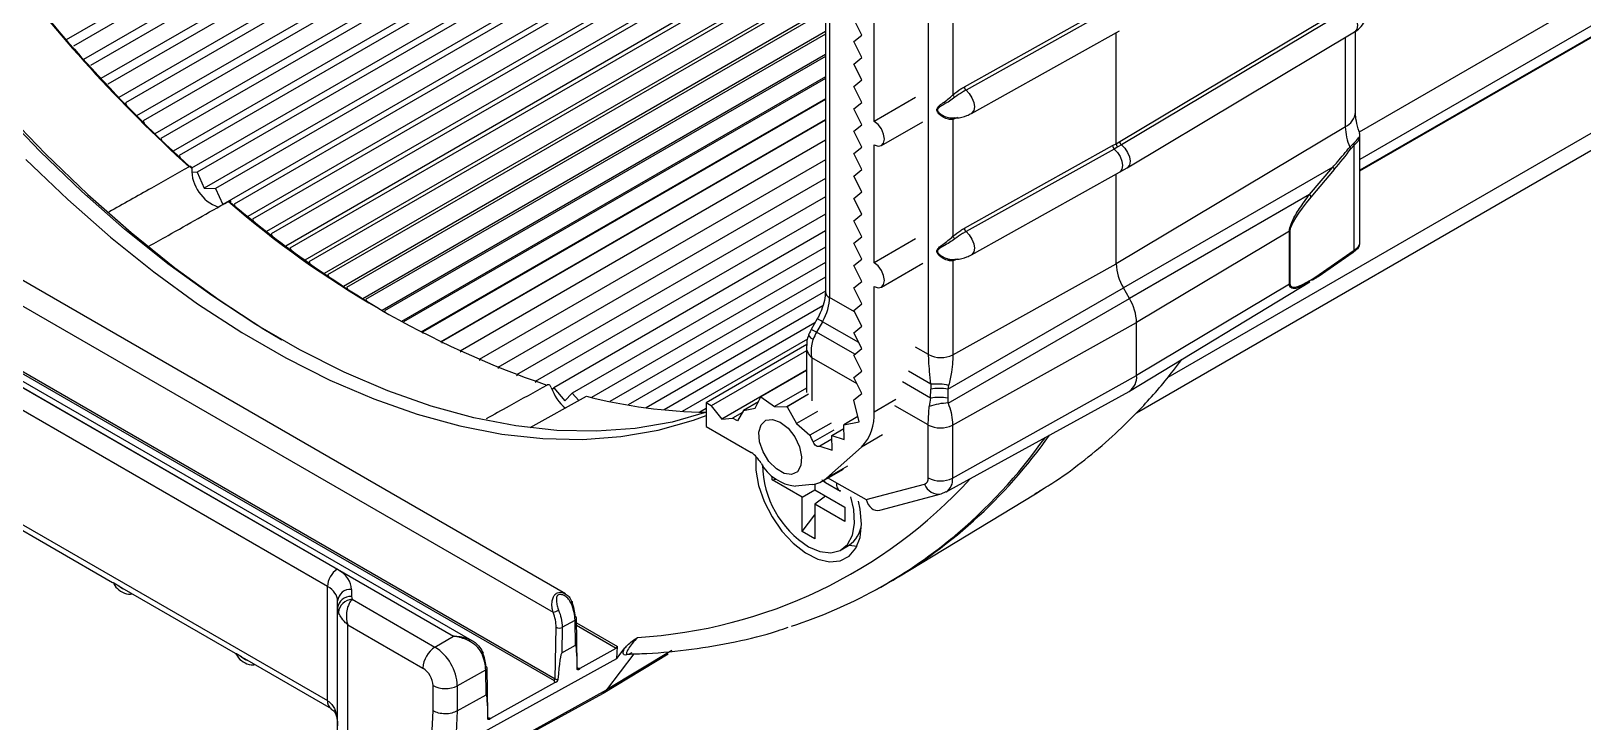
# Model space of a CAD drawing. Extents: x 7 to 135, y 3 to 97.
# Drawn here: x 89.08 to 94.45, y 68.34 to 70.73 of the extents above; entities that cross this region are included whole.
import ezdxf

# ---------------------------------------------------------------- set-up
doc = ezdxf.new("R2010")
doc.units = 0
doc.header["$MEASUREMENT"] = 0
doc.layers.add('OBJECT', color=7, linetype='CONTINUOUS')

msp = doc.modelspace()

# ---------------------------------------------------------------- linework, layer by layer
at = {"layer": 'OBJECT'}
for p, q in [((99.1407, 73.5347), (93.6791, 70.3817)), ((99.0967, 73.4131), (93.6813, 70.2869)), ((98.9752, 73.3051), (93.6813, 70.249)), ((93.6813, 70.247), (98.9613, 73.295)), ((98.0364, 72.4298), (93.016, 69.5316)), ((92.9074, 69.4093), (97.999, 72.3487)), ((91.5919, 72.0816), (89.2006, 70.7012)), ((91.6081, 72.0545), (89.2255, 70.6791)), ((91.6526, 72.014), (89.2605, 70.6331)), ((91.6733, 71.9912), (89.2849, 70.6123)), ((91.6919, 71.9351), (89.3212, 70.5665)), ((91.712, 71.9134), (89.3449, 70.547)), ((91.7406, 71.8625), (89.3826, 70.5013)), ((91.7433, 71.8326), (89.4057, 70.4831)), ((91.7315, 71.7578), (89.4447, 70.4376)), ((91.7335, 71.729), (89.4671, 70.4206)), ((91.7482, 71.669), (89.5074, 70.3755)), ((91.7542, 71.6443), (89.529, 70.3597)), ((91.7843, 71.5927), (89.5708, 70.3149)), ((91.8128, 71.5827), (89.5915, 70.3004)), ((91.8299, 71.5439), (91.8299, 69.8287)), ((91.8299, 71.5232), (89.6346, 70.2559)), ((91.8299, 71.4985), (89.6546, 70.2426)), ((91.8299, 71.4287), (89.679, 70.187)), ((91.8299, 71.4057), (89.718, 70.1865)), ((91.8299, 71.3356), (89.7434, 70.1311)), ((92.1875, 69.6105), (92.1875, 71.3257)), ((91.8299, 71.3144), (89.7819, 70.1321)), ((91.8443, 71.2762), (91.8443, 69.8087)), ((91.8299, 71.2441), (89.8292, 70.089)), ((91.8299, 71.2246), (89.8462, 70.0794)), ((91.8299, 71.154), (89.8949, 70.0369)), ((91.8299, 71.1364), (89.9108, 70.0285)), ((91.8299, 71.0656), (89.9609, 69.9866)), ((91.8299, 71.0498), (89.9757, 69.9794)), ((91.8299, 70.9789), (90.0272, 69.9382)), ((91.8299, 70.9649), (90.0409, 69.932)), ((91.8299, 70.8939), (90.0938, 69.8916)), ((92.2716, 70.9148), (92.2716, 70.5106)), ((91.8299, 70.8817), (90.1062, 69.8866)), ((91.8299, 70.8107), (90.1606, 69.847)), ((91.8299, 70.8003), (90.1717, 69.843)), ((91.999, 70.4186), (91.999, 70.8269)), ((92.3112, 70.5381), (92.8246, 70.8243)), ((92.8304, 70.8128), (92.317, 70.5266)), ((92.8493, 70.3486), (93.6307, 70.8157)), ((93.6367, 70.8043), (92.8553, 70.3372)), ((91.9565, 70.7172), (91.9284, 70.7723)), ((92.3355, 70.4461), (92.8489, 70.7323)), ((91.8299, 70.7293), (90.2276, 69.8043)), ((91.8299, 70.7208), (90.2373, 69.8014)), ((91.9284, 70.6947), (91.9565, 70.7172)), ((91.9565, 70.6396), (91.9284, 70.6947)), ((92.8371, 70.3413), (92.8371, 70.7257)), ((92.8749, 70.2574), (93.6625, 70.7282)), ((93.6307, 70.3997), (93.6307, 70.7092)), ((93.6658, 70.4499), (93.6658, 70.7307)), ((91.8299, 70.6499), (90.2947, 69.7636)), ((91.8299, 70.6432), (90.3029, 69.7617)), ((91.9284, 70.6171), (91.9565, 70.6396)), ((91.8299, 70.5724), (90.3619, 69.7249)), ((91.9565, 70.5621), (91.9284, 70.6171)), ((91.8299, 70.5675), (90.3686, 69.7239)), ((91.9284, 70.5395), (91.9565, 70.5621)), ((91.9565, 70.4845), (91.9284, 70.5395)), ((89.4057, 70.4831), (89.409, 70.474)), ((91.8299, 70.4969), (90.4292, 69.6882)), ((91.8299, 70.4939), (90.4343, 69.6882)), ((91.9284, 70.462), (91.9565, 70.4845)), ((92.1425, 70.5015), (91.999, 70.4186)), ((89.4671, 70.4206), (89.4704, 70.4119)), ((91.8299, 70.4235), (90.4965, 69.6537)), ((91.8299, 70.4224), (90.4999, 69.6545)), ((91.9565, 70.4069), (91.9284, 70.462)), ((92.024, 70.3345), (92.1675, 70.4173)), ((92.2879, 70.4317), (92.2716, 70.4248)), ((92.2716, 70.4248), (92.2716, 70.0207)), ((89.529, 70.3597), (89.5324, 70.3513)), ((91.9284, 70.3844), (91.9565, 70.4069)), ((91.9565, 70.3293), (91.9284, 70.3844)), ((93.6307, 70.3997), (92.8371, 69.9254)), ((93.6813, 69.9953), (93.6813, 70.3688)), ((91.8299, 70.3529), (90.5653, 69.6229)), ((91.9284, 70.3068), (91.9565, 70.3293)), ((91.9565, 70.2518), (91.9284, 70.3068)), ((91.999, 69.9287), (91.999, 70.3369)), ((92.3112, 70.0481), (92.8246, 70.3344)), ((92.8304, 70.3228), (92.317, 70.0366)), ((92.8246, 70.3344), (92.8371, 70.3413)), ((92.843, 70.3299), (92.8304, 70.3228)), ((92.8371, 70.3413), (92.8493, 70.3486)), ((92.8553, 70.3372), (92.843, 70.3299)), ((93.6461, 70.3295), (93.66, 70.3432)), ((93.6614, 70.3362), (93.6496, 70.3233)), ((93.6614, 69.9729), (93.6614, 70.3362)), ((89.5915, 70.3004), (89.5949, 70.2923)), ((91.8299, 70.2856), (90.6306, 69.5933)), ((91.9284, 70.2293), (91.9565, 70.2518)), ((92.8489, 70.2424), (92.8749, 70.2574)), ((93.5872, 70.2604), (92.862, 69.8417)), ((93.5068, 70.1654), (93.5872, 70.2604)), ((93.5922, 70.2513), (93.5117, 70.1563)), ((89.6358, 70.2435), (89.6546, 70.2426)), ((89.6546, 70.2426), (89.679, 70.187)), ((91.8299, 70.2206), (90.6957, 69.5658)), ((91.9565, 70.1742), (91.9284, 70.2293)), ((92.3355, 69.9562), (92.8489, 70.2424)), ((92.8371, 69.9254), (92.8371, 70.2358)), ((90.9298, 68.7818), (88.5459, 70.158)), ((89.679, 70.187), (89.718, 70.1865)), ((89.718, 70.1865), (89.7434, 70.1311)), ((91.8299, 70.1577), (90.7606, 69.5404)), ((91.9284, 70.1517), (91.9565, 70.1742)), ((91.9565, 70.0966), (91.9284, 70.1517)), ((93.5068, 70.1654), (92.883, 69.8054)), ((88.48, 70.1077), (90.8867, 68.7184)), ((89.7434, 70.1311), (89.7443, 70.1311)), ((89.7819, 70.1321), (89.7853, 70.125)), ((91.8299, 70.0972), (90.8251, 69.5171)), ((91.9284, 70.0741), (91.9565, 70.0966)), ((89.8462, 70.0794), (89.8496, 70.0726)), ((91.8299, 70.039), (90.8893, 69.496)), ((91.9565, 70.0191), (91.9284, 70.0741)), ((93.4371, 70.0381), (92.9078, 69.7217)), ((93.4371, 69.8548), (93.4371, 70.0381)), ((93.4389, 70.0394), (93.4389, 69.8561)), ((89.9108, 70.0285), (89.9142, 70.022)), ((89.9757, 69.9794), (89.979, 69.9732)), ((91.8299, 69.9832), (90.9531, 69.4771)), ((91.9284, 69.9965), (91.9565, 70.0191)), ((91.9565, 69.9415), (91.9284, 69.9965)), ((92.1425, 70.0115), (91.999, 69.9287)), ((90.6072, 68.619), (88.2543, 69.9773)), ((88.2584, 69.9538), (90.5416, 68.6357)), ((90.0409, 69.932), (90.0441, 69.9262)), ((91.8299, 69.9299), (91.0197, 69.4621)), ((91.9284, 69.919), (91.9565, 69.9415)), ((92.024, 69.8445), (92.1675, 69.9274)), ((92.2879, 69.9417), (92.2716, 69.9349)), ((92.2716, 69.9349), (92.2716, 69.6101)), ((92.2716, 69.6101), (92.8371, 69.9254)), ((93.5363, 69.8809), (93.6574, 69.9653)), ((93.5403, 69.8885), (93.6614, 69.9729)), ((88.462, 69.8834), (90.8908, 68.4813)), ((88.4653, 69.8896), (90.8946, 68.4872)), ((90.1062, 69.8866), (90.1094, 69.881)), ((91.8299, 69.8789), (91.0834, 69.448)), ((91.9565, 69.8639), (91.9284, 69.919)), ((90.1717, 69.843), (90.1748, 69.8378)), ((91.8299, 69.8305), (91.1467, 69.4361)), ((91.9284, 69.8414), (91.9565, 69.8639)), ((91.9565, 69.7863), (91.9284, 69.8414)), ((91.999, 69.4118), (91.999, 69.847)), ((92.2541, 69.4908), (92.862, 69.8417)), ((92.883, 69.8054), (92.862, 69.8417)), ((92.8837, 69.4839), (93.5082, 69.8624)), ((93.4371, 69.8548), (92.9078, 69.5384)), ((90.2373, 69.8014), (90.2403, 69.7964)), ((91.8214, 69.7796), (91.2096, 69.4264)), ((91.9311, 69.7586), (91.8443, 69.8087)), ((91.9284, 69.7638), (91.9565, 69.7863)), ((91.9565, 69.7088), (91.9284, 69.7638)), ((92.2552, 69.4429), (92.883, 69.8054)), ((88.6591, 69.7216), (90.1395, 68.867)), ((90.3029, 69.7617), (90.3059, 69.757)), ((90.3686, 69.7239), (90.3715, 69.7195)), ((91.7938, 69.7203), (91.272, 69.4191)), ((91.8019, 69.7346), (91.7812, 69.698)), ((91.82, 69.7247), (91.7994, 69.6881)), ((91.9459, 69.652), (91.82, 69.7247)), ((92.2704, 69.3663), (92.9078, 69.7217)), ((92.9078, 69.5384), (92.9078, 69.7217)), ((90.1054, 68.8074), (88.625, 69.662)), ((90.4343, 69.6882), (90.4371, 69.6841)), ((91.768, 69.6646), (91.3339, 69.4141)), ((91.932, 69.6116), (91.7994, 69.6881)), ((91.9284, 69.6863), (91.9565, 69.7088)), ((91.9565, 69.6312), (91.9284, 69.6863)), ((90.4999, 69.6545), (90.5026, 69.6506)), ((90.5653, 69.6229), (90.5679, 69.6192)), ((91.7657, 69.6451), (91.4167, 69.4436)), ((91.7649, 69.6242), (91.4344, 69.4334)), ((91.7649, 69.6416), (91.7649, 69.4797)), ((91.9284, 69.6087), (91.9565, 69.6312)), ((91.9565, 69.5536), (91.9284, 69.6087)), ((92.1875, 69.6105), (92.1425, 69.6365)), ((90.6306, 69.5933), (90.6331, 69.5899)), ((90.6957, 69.5658), (90.6981, 69.5626)), ((91.7649, 69.5569), (91.4713, 69.3874)), ((91.7649, 69.5555), (91.6065, 69.4641)), ((91.7649, 69.5554), (91.6068, 69.4641)), ((91.9396, 69.5092), (91.7825, 69.5999)), ((91.7825, 69.5999), (91.7825, 69.4502)), ((91.9284, 69.5311), (91.9565, 69.5536)), ((92.1955, 69.5079), (92.1177, 69.5529)), ((90.7606, 69.5404), (90.7629, 69.5375)), ((90.8251, 69.5171), (90.8273, 69.5144)), ((90.8831, 69.49), (90.8893, 69.496)), ((90.8893, 69.496), (90.928, 69.4507)), ((91.7649, 69.4949), (91.6541, 69.4309)), ((91.9565, 69.4761), (91.9284, 69.5311)), ((92.1945, 69.46), (92.0967, 69.5165)), ((92.2569, 69.5037), (92.2541, 69.4908)), ((92.2704, 69.183), (92.9078, 69.5384)), ((90.8079, 69.3582), (91.0026, 69.4662)), ((90.928, 69.4507), (90.9531, 69.4771)), ((90.9531, 69.4771), (90.9758, 69.4514)), ((91.4167, 69.4436), (91.4167, 69.3619)), ((91.4344, 69.4334), (91.4167, 69.4436)), ((91.5979, 69.4467), (91.5463, 69.4169)), ((91.587, 69.4249), (91.6065, 69.4641)), ((91.6068, 69.4641), (91.6541, 69.4309)), ((91.7718, 69.4734), (91.697, 69.4302)), ((91.772, 69.4731), (91.6973, 69.43)), ((91.9283, 69.4535), (91.9565, 69.4761)), ((91.9283, 69.4535), (91.9283, 69.4526)), ((91.9466, 69.3773), (91.9283, 69.4526)), ((92.0738, 69.455), (91.999, 69.4118)), ((92.1945, 69.46), (92.1948, 69.4912)), ((92.2481, 69.1348), (92.8822, 69.483)), ((92.2541, 69.4908), (92.2537, 69.4596)), ((91.4167, 69.4237), (91.3954, 69.4114)), ((91.4344, 69.4334), (91.4713, 69.3874)), ((91.4713, 69.3874), (91.5082, 69.3907)), ((91.5427, 69.4106), (91.5082, 69.3907)), ((91.5257, 69.3807), (91.5082, 69.3907)), ((91.5463, 69.4169), (91.5257, 69.3807)), ((91.5463, 69.4169), (91.587, 69.4249)), ((91.6541, 69.4309), (91.697, 69.4302)), ((91.6973, 69.43), (91.7303, 69.3714)), ((91.8031, 69.4135), (91.7303, 69.3714)), ((91.9421, 69.3958), (91.8935, 69.3677)), ((92.1863, 69.3668), (92.071, 69.4333)), ((91.4167, 69.3619), (91.5732, 69.2716)), ((91.7303, 69.3714), (91.7766, 69.3312)), ((91.8495, 69.3733), (91.7766, 69.3312)), ((91.7872, 69.3083), (91.8601, 69.3504)), ((91.852, 69.3306), (91.8939, 69.3548)), ((91.8935, 69.3677), (91.9466, 69.3773)), ((91.8949, 69.3161), (91.8935, 69.3677)), ((92.1863, 69.1834), (92.1863, 69.3668)), ((92.2704, 69.3663), (92.2704, 69.183)), ((91.8523, 69.3179), (91.8103, 69.2937)), ((91.8103, 69.2937), (91.8534, 69.2792)), ((91.8335, 69.1822), (91.9549, 69.2903)), ((91.8534, 69.2792), (91.852, 69.3306)), ((91.852, 69.3306), (91.8949, 69.3161)), ((92.0277, 69.3323), (91.9549, 69.2903)), ((88.625, 69.2665), (90.1054, 68.4119)), ((91.646, 69.1774), (91.646, 69.1897)), ((91.646, 69.1774), (91.6593, 69.1789)), ((91.75, 69.1173), (91.646, 69.1774)), ((91.8196, 69.1722), (91.8924, 69.2142)), ((91.9063, 69.2243), (91.8335, 69.1822)), ((91.8388, 69.1833), (91.869, 69.1659)), ((91.7838, 69.161), (91.7269, 69.1554)), ((91.75, 69.1173), (91.7931, 69.1423)), ((91.7931, 69.1623), (91.7931, 69.1423)), ((91.7931, 69.1423), (91.897, 69.0823)), ((91.8302, 69.1208), (91.7931, 69.0924)), ((91.8299, 69.1681), (91.8821, 69.138)), ((91.869, 69.1659), (91.9712, 69.1086)), ((91.8811, 69.1386), (91.8815, 69.1384)), ((91.9712, 69.1086), (92.1733, 69.1615)), ((92.0182, 69.0723), (92.2309, 69.1279)), ((92.0831, 68.8408), (92.5575, 69.1283)), ((92.2309, 69.1279), (92.2479, 69.136)), ((92.5575, 69.1283), (92.5874, 69.1479)), ((91.75, 68.9973), (91.75, 69.1173)), ((91.7931, 69.0924), (91.7931, 68.9724)), ((91.897, 69.0324), (91.7931, 69.0924)), ((91.897, 69.0823), (91.897, 69.0324)), ((88.9695, 69.0473), (89.3616, 68.8209)), ((91.75, 68.9973), (91.7931, 69.0556)), ((91.7931, 68.9724), (91.75, 68.9973)), ((91.8845, 68.9341), (91.9105, 68.9491)), ((91.9125, 68.9503), (91.9395, 68.9465)), ((89.3937, 68.8024), (89.7859, 68.576)), ((90.1054, 68.4119), (90.1054, 68.8074)), ((90.189, 68.7973), (90.189, 68.7727)), ((92.0058, 68.7965), (92.0212, 68.805)), ((90.1406, 68.733), (90.1406, 68.7577)), ((90.1908, 68.7633), (90.4778, 68.5976)), ((90.1406, 68.278), (90.1406, 68.733)), ((90.9184, 68.6659), (90.9632, 68.6908)), ((90.9645, 68.6043), (90.9632, 68.6908)), ((90.9702, 68.5384), (90.9677, 68.6973)), ((90.1757, 68.6749), (90.4362, 68.5246)), ((90.1757, 68.2094), (90.1757, 68.6749)), ((90.4778, 68.5976), (90.5416, 68.6357)), ((90.8946, 68.4872), (90.8973, 68.6662)), ((90.9184, 68.6659), (90.917, 68.5779)), ((90.968, 68.6816), (91.1095, 68.5999)), ((90.9681, 68.6734), (91.1058, 68.5939)), ((90.917, 68.5779), (90.9645, 68.6043)), ((90.9806, 68.5241), (91.1058, 68.5939)), ((91.2984, 68.5858), (91.0723, 68.4489)), ((91.1058, 68.5939), (91.1095, 68.5999)), ((91.1076, 68.5574), (91.1095, 68.5999)), ((91.1076, 68.5574), (91.133, 68.5913)), ((89.818, 68.5575), (90.1179, 68.3844)), ((90.5494, 68.2494), (91.1076, 68.5574)), ((91.0605, 68.4381), (91.2853, 68.5744)), ((91.1662, 68.5738), (91.0723, 68.4489)), ((90.5553, 68.4635), (90.6538, 68.5184)), ((90.6551, 68.432), (90.6538, 68.5184)), ((90.6608, 68.3661), (90.6584, 68.5248)), ((90.6712, 68.3516), (90.8926, 68.4751)), ((90.8908, 68.4813), (90.8946, 68.4872)), ((90.9705, 68.5213), (90.9705, 68.5213)), ((90.4248, 68.089), (91.059, 68.4372)), ((90.4364, 68.0992), (91.0723, 68.4489)), ((90.4712, 68.3768), (90.4712, 68.4639)), ((90.5553, 68.4635), (90.5553, 68.3764)), ((90.5553, 68.3764), (90.6551, 68.432)), ((90.4659, 68.2643), (90.4711, 68.3769)), ((90.5553, 68.3764), (90.5494, 68.2494)), ((90.6611, 68.3488), (90.6611, 68.3488))]:
    msp.add_line(p, q, dxfattribs=at)
at = {"layer": 'OBJECT', "flags": 128}
for points in [[(93.6427, 70.8082), (93.6545, 70.7968), (93.6643, 70.7823), (93.6706, 70.7664), (93.6728, 70.7511), (93.6706, 70.7382), (93.6643, 70.7294), (93.6625, 70.7282)], [(92.317, 70.5266), (92.3284, 70.5149), (92.3377, 70.5003), (92.3438, 70.4843), (92.3459, 70.469), (92.3438, 70.4562), (92.3377, 70.4476), (92.3355, 70.4461)], [(91.4186, 69.4109), (91.2991, 69.3771), (91.1709, 69.3548), (91.0376, 69.345), (90.8998, 69.348), (90.758, 69.3635), (90.6128, 69.3917), (90.4648, 69.4323), (90.3146, 69.4852), (90.1629, 69.5502), (90.0102, 69.627), (89.8573, 69.7153), (89.7046, 69.8148), (89.5529, 69.925), (89.4027, 70.0454), (89.2547, 70.1757), (89.1095, 70.3151), (88.9677, 70.4633)], [(88.985, 70.4562), (89.1285, 70.3062), (89.2755, 70.1651), (89.4253, 70.0332), (89.5772, 69.9113), (89.7308, 69.7998), (89.8853, 69.6991), (89.9478, 69.6617)], [(91.999, 70.3369), (92.0125, 70.3322), (92.024, 70.3345), (92.0316, 70.3433), (92.0343, 70.3574), (92.0316, 70.3745), (92.024, 70.3922), (92.0125, 70.4077), (91.999, 70.4186)], [(92.8304, 70.3228), (92.8418, 70.3112), (92.8511, 70.2965), (92.8572, 70.2806), (92.8593, 70.2653), (92.8572, 70.2525), (92.8511, 70.2438), (92.8489, 70.2424)], [(92.8553, 70.3372), (92.8671, 70.3258), (92.8767, 70.3113), (92.883, 70.2955), (92.8852, 70.2802), (92.883, 70.2674), (92.8767, 70.2586), (92.8749, 70.2574)], [(89.0608, 70.287), (89.2059, 70.1475), (89.3539, 70.0173), (89.5041, 69.8968), (89.6558, 69.7866), (89.8085, 69.6872), (89.9615, 69.5989), (90.1141, 69.522), (90.2658, 69.457), (90.416, 69.4041), (90.564, 69.3635), (90.7092, 69.3354), (90.851, 69.3198), (90.9888, 69.3169), (91.1221, 69.3266), (91.2503, 69.349), (91.3729, 69.3839), (91.4167, 69.3999)], [(92.317, 70.0366), (92.3284, 70.025), (92.3377, 70.0103), (92.3438, 69.9944), (92.3459, 69.9791), (92.3438, 69.9663), (92.3377, 69.9576), (92.3355, 69.9562)], [(91.999, 69.847), (92.0125, 69.8423), (92.024, 69.8445), (92.0316, 69.8534), (92.0343, 69.8674), (92.0316, 69.8846), (92.024, 69.9023), (92.0125, 69.9178), (91.999, 69.9287)], [(93.5363, 69.8809), (93.5354, 69.8804), (93.5341, 69.8798)], [(91.6737, 69.3767), (91.7005, 69.3554), (91.7237, 69.3254), (91.7402, 69.2908), (91.7476, 69.2562), (91.7451, 69.2262), (91.733, 69.2051), (91.7128, 69.1955), (91.6873, 69.1988), (91.6601, 69.2145), (91.6346, 69.2406), (91.6145, 69.2735), (91.6023, 69.3087), (91.5998, 69.3415), (91.6072, 69.3675), (91.6237, 69.3832), (91.6469, 69.3864), (91.6737, 69.3767)], [(91.8103, 69.2937), (91.8079, 69.2923), (91.805, 69.2919), (91.8018, 69.2926), (91.7985, 69.2943), (91.7951, 69.2969), (91.792, 69.3002), (91.7894, 69.3041), (91.7872, 69.3083)], [(91.5887, 69.2581), (91.5889, 69.2106), (91.5988, 69.1569), (91.6179, 69.1018), (91.6454, 69.0482), (91.6796, 68.999), (91.7188, 68.9569), (91.7608, 68.924), (91.8034, 68.9023), (91.8443, 68.8928), (91.8813, 68.8961), (91.9124, 68.912), (91.9358, 68.9397), (91.9504, 68.9776), (91.9554, 69.0237), (91.9554, 69.0237)], [(91.7715, 68.9453), (91.8113, 68.9281), (91.8485, 68.9236), (91.8809, 68.9321), (91.9065, 68.953), (91.9235, 68.985), (91.931, 69.0261), (91.9285, 69.0738), (91.9184, 69.1177)], [(91.9554, 69.0237), (91.9504, 69.0755), (91.9441, 69.1033)], [(90.9496, 68.7496), (90.9515, 68.7508), (90.953, 68.7519), (90.9541, 68.7529), (90.9546, 68.7537), (90.9546, 68.7543), (90.954, 68.7547), (90.9529, 68.7548), (90.9514, 68.7547)], [(90.6408, 68.5741), (90.6428, 68.5753), (90.6443, 68.5764), (90.6453, 68.5774), (90.6458, 68.5782), (90.6458, 68.5788), (90.6453, 68.5791), (90.6442, 68.5792), (90.6427, 68.5791)], [(91.0723, 68.4489), (91.0661, 68.4422), (91.059, 68.4372)]]:
    msp.add_lwpolyline(points, dxfattribs=at)
at = {"layer": 'OBJECT'}
for centre, radius, start, end in [((93.2381, 74.2146), 5.3552, 217.2101, 227.5861), ((93.2598, 74.2262), 5.3764, 217.2091, 227.6134), ((92.3271, 70.5389), 0.0159, 182.8015, 230.5906), ((92.2927, 70.5198), 0.023, 203.721, 230.5683), ((92.2783, 70.4239), 0.00674, 91.8536, 171.7564), ((93.6041, 70.4557), 0.0619, 295.3879, 354.638), ((93.8164, 70.4038), 0.1858, 181.2479, 203.5629), ((92.8405, 70.3351), 0.0159, 182.8015, 230.5906), ((92.8646, 70.3494), 0.0154, 183.0023, 232.5004), ((93.6344, 70.3189), 0.0159, 16.3713, 42.232), ((93.6456, 70.3366), 0.0159, 358.8846, 24.7128), ((89.7739, 70.2522), 0.1385, 178.7748, 250.6108), ((93.5747, 70.2478), 0.0178, 11.4247, 45.3297), ((91.9432, 72.6448), 3.3197, 228.9429, 251.0625), ((93.4943, 70.1528), 0.0178, 11.4247, 45.3297), ((92.3093, 73.1436), 3.9349, 229.7927, 239.2918), ((92.3271, 70.0489), 0.0159, 182.8015, 230.5906), ((93.4311, 70.0482), 0.0118, 300.5881, 311.5771), ((92.2927, 70.0299), 0.023, 203.721, 230.5683), ((92.2783, 69.9339), 0.00674, 91.8536, 171.7564), ((93.0102, 69.9313), 0.1731, 181.9565, 211.1437), ((93.6516, 69.9733), 0.00986, 306.1294, 358.0162), ((93.5305, 69.8889), 0.00986, 306.1294, 358.0162), ((91.854, 69.8308), 0.0242, 185.0787, 246.2415), ((93.4311, 69.8649), 0.0118, 300.5881, 311.5771), ((92.7348, 69.7158), 0.1731, 1.9565, 31.1437), ((91.5478, 69.2477), 0.5492, 60.2893, 62.4501), ((91.7961, 69.6898), 0.0273, 205.7522, 251.7597), ((91.53, 69.2161), 0.5434, 60.2815, 62.4653), ((92.23, 69.6926), 0.0925, 242.6565, 296.7662), ((91.034, 69.5499), 0.1624, 199.0186, 230.3602), ((92.2134, 69.3209), 0.1879, 76.6235, 95.4613), ((92.8468, 69.533), 0.0613, 305.3312, 5.0303), ((91.4485, 71.2291), 1.8184, 255.8037, 269.0554), ((91.6133, 69.3878), 0.0766, 94.9147, 95.1095), ((92.2649, 69.2042), 0.239, 92.3427, 108.3136), ((92.2229, 69.2918), 0.1706, 79.5799, 99.5883), ((92.2232, 69.323), 0.1706, 79.5799, 99.5883), ((91.5572, 69.2511), 0.2273, 51.9193, 52.0136), ((91.84, 69.4007), 0.1593, 316.129, 3.9953), ((92.2287, 69.4489), 0.0925, 242.6565, 296.7662), ((91.4909, 69.1849), 0.3211, 22.6163, 27.1223), ((91.16, 70.3501), 1.7689, 299.1342, 324.8359), ((91.0919, 70.3881), 1.8387, 309.7372, 324.5962), ((91.4892, 69.1592), 0.1404, 32.7673, 53.213), ((91.7394, 69.3038), 0.149, 207.4488, 265.1677), ((91.9538, 69.2347), 0.3421, 181.0615, 237.7974), ((91.0776, 70.3269), 1.699, 273.4265, 317.5736), ((91.7764, 69.2468), 0.0862, 274.9537, 311.4672), ((91.8406, 69.1864), 0.0211, 214.8714, 239.7144), ((92.166, 69.1806), 0.0205, 290.8577, 7.8875), ((92.2287, 69.2655), 0.0925, 242.6565, 296.7662), ((92.2199, 69.177), 0.0508, 304.0444, 6.7528), ((92.2228, 69.1802), 0.0529, 200.7454, 279.0257), ((91.8539, 69.0338), 0.1019, 303.7826, 354.8774), ((91.1938, 70.2744), 1.6861, 287.9096, 309.5464), ((90.1809, 68.8039), 0.0755, 123.2297, 177.3477), ((90.1852, 68.7525), 0.0449, 85.2223, 173.4404), ((90.1852, 68.7279), 0.0449, 85.2223, 173.4404), ((90.1953, 68.7115), 0.052, 95.021, 173.5757), ((90.8719, 68.7879), 0.0711, 282.0072, 298.719), ((90.9603, 68.6977), 0.00749, 292.7606, 356.6014), ((90.9602, 68.6965), 0.00759, 6.0477, 65.4463), ((90.9082, 68.687), 0.0235, 242.5151, 295.7376), ((90.5285, 68.5203), 0.0924, 123.2297, 177.3477), ((90.3871, 68.4558), 0.1683, 2.6055, 57.3945), ((90.6508, 68.524), 0.00759, 6.0477, 65.4463), ((90.3951, 68.4604), 0.0761, 2.6055, 57.3945), ((90.6509, 68.5253), 0.00749, 292.7606, 356.6014), ((90.9047, 68.5057), 0.021, 241.472, 265.798), ((90.5137, 68.546), 0.0925, 242.6565, 296.7662), ((90.1349, 68.4086), 0.0296, 173.7657, 234.8958), ((90.1359, 68.4088), 0.0304, 174.5425, 233.5055)]:
    msp.add_arc(centre, radius, start, end, dxfattribs=at)
for centre, major_axis, ratio, start_param, end_param in [((93.3454, 70.1184), (0.3665, 0.3478), 0.172095, 5.277236, 5.510268), ((93.6558, 70.2339), (0.214, 0.2031), 0.172095, 2.135643, 2.979734), ((93.5563, 69.9478), (0.1246, 0.0494), 0.19039, 5.635863, 6.207808), ((93.6558, 70.0506), (0.214, 0.2031), 0.172095, 2.979734, 3.989026), ((91.7615, 69.7585), (0.0578, 0.1052), 0.563022, 4.700608, 5.486007), ((91.8588, 69.6538), (0.0591, 0.1045), 0.571388, 1.565657, 1.792033), ((92.3873, 69.5996), (0.1361, 0.2357), 0.577247, 2.270348, 2.343815), ((92.2852, 69.4076), (-0.0165, 0.1312), 0.719639, 1.071556, 1.302126), ((92.3145, 69.4245), (-0.0432, 0.073), 0.584325, 0.766616, 0.997186), ((92.0136, 69.1331), (0.0079, 0.0617), 0.713375, 2.06851, 3.421707), ((90.02, 68.7956), (0.169, 0.0026), 0.587275, 6.27415, 7.059548), ((90.0206, 68.756), (0.12, 0.0026), 0.591298, 6.270279, 7.055678), ((90.26, 68.7734), (0.071, 0.0011), 0.587275, 3.132557, 3.358934), ((90.8895, 68.746), (-0.0536, 0.0897), 0.56722, 3.918948, 4.477792), ((90.2606, 68.7337), (0.12, 0.0011), 0.583219, 3.136322, 3.362699), ((90.8243, 68.7084), (-0.0503, 0.0903), 0.587367, 3.935806, 4.501126), ((90.9577, 68.3788), (0.0071, 0.2256), 0.046968, 5.402591, 6.311316), ((90.5854, 68.5705), (-0.0497, 0.0832), 0.56722, 3.918948, 4.484097), ((90.903, 68.3484), (0.0143, 0.2296), 0.045213, 0.029002, 0.937916), ((90.6483, 68.2065), (0.0071, 0.2256), 0.046968, 5.401722, 6.311316), ((90.0206, 68.3654), (0.12, -0.0027), 0.561983, 0.795039, 0.797817)]:
    msp.add_ellipse(centre, major_axis=major_axis, ratio=ratio, start_param=start_param, end_param=end_param, dxfattribs=at)
for points, knots in [([(93.6625, 70.7282), (93.6686, 70.7324), (93.6827, 70.7421), (93.6982, 70.7637), (93.7057, 70.7921), (93.7009, 70.8204), (93.687, 70.8438), (93.6734, 70.8541), (93.6668, 70.8589)], [0, 0, 0, 0, 0.139841, 0.320608, 0.494735, 0.679877, 0.847054, 1, 1, 1, 1]), ([(92.2716, 70.5106), (92.2806, 70.5178), (92.2937, 70.5283), (92.3071, 70.5358), (92.3112, 70.5381)], [0, 0, 0, 0, 0.690397, 1, 1, 1, 1]), ([(92.317, 70.5266), (92.3129, 70.5244), (92.3002, 70.5174), (92.287, 70.5083), (92.2781, 70.5021)], [0, 0, 0, 0, 0.3186042, 1, 1, 1, 1]), ([(92.2716, 70.4248), (92.2665, 70.4249), (92.256, 70.4251), (92.2383, 70.4324), (92.2254, 70.4417), (92.2186, 70.4504), (92.2162, 70.456), (92.2161, 70.4609), (92.2179, 70.4659), (92.2242, 70.4732), (92.2371, 70.4825), (92.255, 70.4953), (92.266, 70.5054), (92.2716, 70.5106)], [0, 0, 0, 0, 0.128455, 0.265194, 0.392985, 0.437147, 0.483317, 0.514866, 0.545911, 0.602369, 0.724258, 0.859504, 1, 1, 1, 1]), ([(92.2781, 70.5021), (92.2719, 70.4974), (92.2601, 70.4884), (92.241, 70.4776), (92.2273, 70.4702), (92.2205, 70.4642), (92.2185, 70.4601), (92.2185, 70.4561), (92.2201, 70.4531), (92.2225, 70.4498), (92.2286, 70.4435), (92.2423, 70.4356), (92.2611, 70.4297), (92.2725, 70.4303), (92.2781, 70.4306)], [0, 0, 0, 0, 0.147742, 0.286544, 0.40721, 0.459794, 0.487158, 0.514363, 0.5511, 0.555605, 0.597249, 0.724144, 0.864791, 1, 1, 1, 1]), ([(92.2783, 70.4308), (92.2801, 70.4308), (92.2945, 70.4302), (92.3146, 70.4359), (92.3304, 70.4436), (92.3355, 70.4461)], [0, 0, 0, 0, 0.0853583, 0.7051522, 1, 1, 1, 1]), ([(93.6794, 70.3809), (93.679, 70.3819), (93.6738, 70.3955), (93.6682, 70.4194), (93.6658, 70.4403), (93.6658, 70.4488), (93.6658, 70.4499)], [0, 0, 0, 0, 0.037073, 0.512333, 0.937583, 1, 1, 1, 1]), ([(93.66, 70.3432), (93.6662, 70.3491), (93.6787, 70.361), (93.6832, 70.374), (93.679, 70.3797), (93.6784, 70.3805)], [0, 0, 0, 0, 0.4630417, 0.9244748, 1, 1, 1, 1]), ([(93.68, 70.3689), (93.6799, 70.3643), (93.6798, 70.3536), (93.6682, 70.3426), (93.6614, 70.3362)], [0, 0, 0, 0, 0.419536, 1, 1, 1, 1]), ([(92.8371, 70.3413), (92.8372, 70.3404), (92.8374, 70.3384), (92.8386, 70.3353), (92.8404, 70.3325), (92.842, 70.3307), (92.8429, 70.33), (92.843, 70.3299)], [0, 0, 0, 0, 0.240731, 0.481462, 0.722215, 0.952199, 1, 1, 1, 1]), ([(93.5872, 70.2604), (93.5927, 70.2665), (93.6125, 70.2886), (93.632, 70.3123), (93.6461, 70.3295)], [0, 0, 0, 0, 0.277554, 1, 1, 1, 1]), ([(89.6261, 70.2609), (89.5826, 70.2364), (89.49, 70.1843), (89.3975, 70.1322), (89.3485, 70.1045)], [0, 0, 0, 0, 0.470015, 1, 1, 1, 1]), ([(89.6354, 70.2552), (89.6353, 70.2565), (89.6352, 70.2591), (89.6337, 70.2616), (89.6314, 70.2626), (89.6287, 70.2622), (89.6268, 70.2612), (89.6261, 70.2609)], [0, 0, 0, 0, 0.220055, 0.440306, 0.65624, 0.870112, 1, 1, 1, 1]), ([(89.487, 69.9859), (89.5092, 69.9984), (89.6012, 70.0503), (89.6931, 70.1022), (89.7628, 70.1416)], [0, 0, 0, 0, 0.241277, 1, 1, 1, 1]), ([(89.7628, 70.1416), (89.764, 70.1422), (89.7663, 70.1433), (89.7688, 70.1434), (89.7701, 70.1424), (89.7702, 70.1406), (89.7694, 70.1391), (89.7691, 70.1385)], [0, 0, 0, 0, 0.213922, 0.427851, 0.641595, 0.855755, 1, 1, 1, 1]), ([(93.4371, 70.0381), (93.4372, 70.0403), (93.4375, 70.0456), (93.4408, 70.0576), (93.4514, 70.0834), (93.4744, 70.1215), (93.4951, 70.1496), (93.5068, 70.1654)], [0, 0, 0, 0, 0.046981, 0.113569, 0.227343, 0.564865, 1, 1, 1, 1]), ([(92.2716, 70.0207), (92.2806, 70.0279), (92.2937, 70.0384), (92.3071, 70.0458), (92.3112, 70.0481)], [0, 0, 0, 0, 0.690397, 1, 1, 1, 1]), ([(92.317, 70.0366), (92.3129, 70.0344), (92.3002, 70.0275), (92.287, 70.0184), (92.2781, 70.0121)], [0, 0, 0, 0, 0.3186042, 1, 1, 1, 1]), ([(92.2716, 69.9349), (92.2665, 69.935), (92.256, 69.9351), (92.2383, 69.9425), (92.2254, 69.9518), (92.2186, 69.9605), (92.2162, 69.966), (92.2161, 69.971), (92.2179, 69.9759), (92.2242, 69.9832), (92.2371, 69.9926), (92.255, 70.0054), (92.266, 70.0155), (92.2716, 70.0207)], [0, 0, 0, 0, 0.128455, 0.265194, 0.392985, 0.437147, 0.483317, 0.514866, 0.545911, 0.602369, 0.724258, 0.859504, 1, 1, 1, 1]), ([(92.2781, 70.0121), (92.2719, 70.0075), (92.2601, 69.9985), (92.241, 69.9877), (92.2273, 69.9802), (92.2205, 69.9743), (92.2185, 69.9702), (92.2185, 69.9661), (92.2201, 69.9631), (92.2225, 69.9599), (92.2286, 69.9536), (92.2423, 69.9457), (92.2611, 69.9398), (92.2725, 69.9404), (92.2781, 69.9407)], [0, 0, 0, 0, 0.147742, 0.286544, 0.40721, 0.459794, 0.487158, 0.514363, 0.5511, 0.555605, 0.597249, 0.724144, 0.864791, 1, 1, 1, 1]), ([(93.6574, 69.9653), (93.6605, 69.9676), (93.6705, 69.9752), (93.6787, 69.9807), (93.6803, 69.9909), (93.6807, 69.9929)], [0, 0, 0, 0, 0.267994, 0.856014, 1, 1, 1, 1]), ([(92.2783, 69.9409), (92.2801, 69.9408), (92.2945, 69.9402), (92.3146, 69.946), (92.3304, 69.9537), (92.3355, 69.9562)], [0, 0, 0, 0, 0.085358, 0.705152, 1, 1, 1, 1]), ([(93.5341, 69.8798), (93.529, 69.8759), (93.5221, 69.8707), (93.5155, 69.8676), (93.5139, 69.8668)], [0, 0, 0, 0, 0.744067, 1, 1, 1, 1]), ([(91.8299, 69.8287), (91.8298, 69.8239), (91.8293, 69.8099), (91.8232, 69.7818), (91.8124, 69.7541), (91.8041, 69.7387), (91.8019, 69.7346)], [0, 0, 0, 0, 0.177576, 0.520634, 0.872158, 1, 1, 1, 1]), ([(93.5074, 69.8636), (93.4909, 69.8533), (93.4708, 69.8406), (93.4496, 69.8387), (93.4423, 69.8409), (93.4383, 69.8464), (93.4372, 69.8511), (93.4371, 69.8541), (93.4371, 69.8548)], [0, 0, 0, 0, 0.598896, 0.731788, 0.865417, 0.930783, 0.985226, 1, 1, 1, 1]), ([(91.7716, 69.6777), (91.7693, 69.6712), (91.7652, 69.6594), (91.7655, 69.6471), (91.7656, 69.6417)], [0, 0, 0, 0, 0.561753, 1, 1, 1, 1]), ([(91.7812, 69.698), (91.7803, 69.6964), (91.7767, 69.6898), (91.7738, 69.683), (91.7715, 69.6779)], [0, 0, 0, 0, 0.249687, 1, 1, 1, 1]), ([(91.7876, 69.6638), (91.7875, 69.6637), (91.7846, 69.6563), (91.7801, 69.6382), (91.78, 69.6184), (91.7815, 69.6058), (91.782, 69.6026), (91.7822, 69.6011), (91.7823, 69.6005), (91.7824, 69.6002), (91.7824, 69.6), (91.7825, 69.5999)], [0, 0, 0, 0, 0.005743, 0.356856, 0.829926, 0.915275, 0.964578, 0.985129, 0.992055, 0.99359, 1, 1, 1, 1]), ([(91.7825, 69.5999), (91.7824, 69.6), (91.7807, 69.6018), (91.7779, 69.6053), (91.7714, 69.6148), (91.7654, 69.627), (91.7657, 69.6377), (91.7658, 69.6417)], [0, 0, 0, 0, 0.007009, 0.152261, 0.268367, 0.727326, 1, 1, 1, 1]), ([(92.1955, 69.5079), (92.1939, 69.5226), (92.1911, 69.5484), (92.188, 69.5854), (92.1876, 69.6032), (92.1875, 69.6105)], [0, 0, 0, 0, 0.434543, 0.766719, 1, 1, 1, 1]), ([(92.2716, 69.6101), (92.2714, 69.6025), (92.2709, 69.5841), (92.2661, 69.5455), (92.2602, 69.5189), (92.2569, 69.5037)], [0, 0, 0, 0, 0.231234, 0.561805, 1, 1, 1, 1]), ([(92.5569, 69.1292), (92.5582, 69.13), (92.5774, 69.1418), (92.6324, 69.1741), (92.7163, 69.2358), (92.8107, 69.3136), (92.908, 69.4068), (92.9924, 69.4992), (93.0448, 69.5681), (93.0639, 69.5931)], [0, 0, 0, 0, 0.006734, 0.099706, 0.282574, 0.465442, 0.636374, 0.867758, 1, 1, 1, 1]), ([(90.8659, 69.5048), (90.822, 69.4805), (90.7517, 69.4416), (90.6816, 69.4027), (90.6552, 69.3881)], [0, 0, 0, 0, 0.6244725, 1, 1, 1, 1]), ([(90.8804, 69.497), (90.8798, 69.4985), (90.8785, 69.5015), (90.8754, 69.5046), (90.8719, 69.5062), (90.8686, 69.5061), (90.8666, 69.5052), (90.8659, 69.5048)], [0, 0, 0, 0, 0.220055, 0.440306, 0.65624, 0.870112, 1, 1, 1, 1]), ([(92.2552, 69.4429), (92.2588, 69.432), (92.2663, 69.4097), (92.27, 69.3832), (92.2703, 69.3698), (92.2704, 69.3663)], [0, 0, 0, 0, 0.414903, 0.850089, 1, 1, 1, 1]), ([(92.1863, 69.3668), (92.1863, 69.3697), (92.1864, 69.381), (92.1876, 69.4027), (92.1891, 69.4219), (92.1899, 69.431)], [0, 0, 0, 0, 0.154648, 0.5984216, 1, 1, 1, 1]), ([(91.8171, 69.1781), (91.8196, 69.1756), (91.8235, 69.1718), (91.8282, 69.1691), (91.8299, 69.1681)], [0, 0, 0, 0, 0.6296912, 1, 1, 1, 1]), ([(91.8818, 69.1384), (91.8816, 69.1385), (91.8768, 69.1394), (91.8711, 69.1484), (91.8697, 69.1601), (91.869, 69.1659)], [0, 0, 0, 0, 0.020306, 0.510153, 1, 1, 1, 1]), ([(89.3619, 68.8214), (89.3621, 68.8211), (89.3625, 68.8207), (89.3655, 68.82), (89.369, 68.8185), (89.3733, 68.8161), (89.3785, 68.8126), (89.3853, 68.8075), (89.3909, 68.8044), (89.3939, 68.8028)], [0, 0, 0, 0, 0.1770739, 0.310179, 0.4493337, 0.5444238, 0.6379931, 0.808158, 1, 1, 1, 1]), ([(89.4048, 68.796), (89.4031, 68.7965), (89.3958, 68.7986), (89.3869, 68.8051), (89.3784, 68.8115), (89.3738, 68.8148), (89.3703, 68.8168), (89.3685, 68.8174), (89.3668, 68.8177), (89.3646, 68.8179), (89.3637, 68.8168), (89.3651, 68.8177), (89.3651, 68.8178)], [0, 0, 0, 0, 0.078876, 0.332292, 0.442726, 0.500193, 0.557328, 0.634481, 0.643941, 0.7314, 0.997897, 1, 1, 1, 1]), ([(89.3656, 68.8178), (89.3667, 68.8153), (89.3716, 68.8044), (89.389, 68.79), (89.4112, 68.7802), (89.4253, 68.7814), (89.4296, 68.7817)], [0, 0, 0, 0, 0.106475, 0.45952, 0.833637, 1, 1, 1, 1]), ([(90.1908, 68.7633), (90.1874, 68.7588), (90.1812, 68.7508), (90.1743, 68.7325), (90.1705, 68.7114), (90.1714, 68.6932), (90.1738, 68.6814), (90.175, 68.6772), (90.1757, 68.675), (90.1757, 68.6749)], [0, 0, 0, 0, 0.220983, 0.393629, 0.629567, 0.865292, 0.927329, 0.996391, 1, 1, 1, 1]), ([(90.8867, 68.7184), (90.8854, 68.7242), (90.8826, 68.737), (90.8831, 68.756), (90.887, 68.7706), (90.8926, 68.7796), (90.899, 68.7847), (90.9067, 68.7873), (90.917, 68.7873), (90.9299, 68.7827), (90.9435, 68.7721), (90.9487, 68.7607), (90.9514, 68.7547)], [0, 0, 0, 0, 0.120976, 0.261667, 0.366699, 0.439039, 0.4998, 0.560097, 0.631651, 0.736671, 0.863638, 1, 1, 1, 1]), ([(90.9496, 68.7496), (90.9468, 68.7546), (90.9415, 68.7643), (90.9297, 68.774), (90.9189, 68.7791), (90.9106, 68.7802), (90.9049, 68.7788), (90.9007, 68.775), (90.8981, 68.7678), (90.898, 68.756), (90.9006, 68.7409), (90.9043, 68.7304), (90.906, 68.7255)], [0, 0, 0, 0, 0.145013, 0.279375, 0.384502, 0.450073, 0.501531, 0.55297, 0.618329, 0.722548, 0.871295, 1, 1, 1, 1]), ([(90.9632, 68.6908), (90.9626, 68.6993), (90.9613, 68.7181), (90.9537, 68.7384), (90.9496, 68.7496)], [0, 0, 0, 0, 0.4545964, 1, 1, 1, 1]), ([(90.1757, 68.6749), (90.1756, 68.675), (90.1755, 68.6751), (90.1753, 68.6753), (90.175, 68.6756), (90.174, 68.6764), (90.1716, 68.6785), (90.1628, 68.6869), (90.1513, 68.7009), (90.146, 68.7123), (90.1436, 68.7173)], [0, 0, 0, 0, 0.006411, 0.007946, 0.012356, 0.029422, 0.070262, 0.170738, 0.638609, 1, 1, 1, 1]), ([(90.906, 68.7255), (90.9094, 68.7162), (90.9168, 68.6956), (90.9178, 68.6764), (90.9184, 68.6659)], [0, 0, 0, 0, 0.4536308, 1, 1, 1, 1]), ([(90.6408, 68.5741), (90.6365, 68.5816), (90.6267, 68.5986), (90.5977, 68.6195), (90.5686, 68.6307), (90.5484, 68.6347), (90.5428, 68.6356), (90.5418, 68.6357), (90.5416, 68.6357)], [0, 0, 0, 0, 0.216235, 0.484893, 0.857708, 0.973607, 0.996571, 1, 1, 1, 1]), ([(90.5416, 68.6357), (90.5418, 68.6357), (90.5426, 68.6357), (90.5449, 68.6357), (90.5506, 68.6354), (90.5708, 68.6335), (90.6001, 68.6251), (90.6297, 68.6048), (90.6386, 68.5871), (90.6427, 68.5791)], [0, 0, 0, 0, 0.003121, 0.020678, 0.053581, 0.140085, 0.508002, 0.777081, 1, 1, 1, 1]), ([(91.1456, 68.573), (91.1675, 68.5737), (91.2424, 68.576), (91.3675, 68.5881), (91.5184, 68.6148), (91.6298, 68.6412), (91.689, 68.6622), (91.7014, 68.6666)], [0, 0, 0, 0, 0.112202, 0.384783, 0.656845, 0.928234, 1, 1, 1, 1]), ([(91.1601, 68.5778), (91.1557, 68.5756), (91.1461, 68.5708), (91.135, 68.5688), (91.1273, 68.5734), (91.1308, 68.5843), (91.133, 68.5913)], [0, 0, 0, 0, 0.136597, 0.302551, 0.553077, 1, 1, 1, 1]), ([(91.133, 68.5913), (91.1367, 68.5955), (91.1503, 68.6111), (91.1671, 68.6222), (91.179, 68.6309), (91.1792, 68.631)], [0, 0, 0, 0, 0.268858, 0.992219, 1, 1, 1, 1]), ([(91.1792, 68.631), (91.1668, 68.6167), (91.147, 68.5939), (91.1403, 68.5773), (91.1413, 68.5717), (91.1456, 68.5728), (91.1457, 68.5728)], [0, 0, 0, 0, 0.519997, 0.829077, 0.997331, 1, 1, 1, 1]), ([(89.7861, 68.5764), (89.7864, 68.5762), (89.7867, 68.5757), (89.7898, 68.575), (89.7933, 68.5736), (89.7976, 68.5711), (89.8028, 68.5677), (89.8095, 68.5626), (89.8152, 68.5595), (89.8182, 68.5579)], [0, 0, 0, 0, 0.177074, 0.310179, 0.449334, 0.544424, 0.637993, 0.808158, 1, 1, 1, 1]), ([(89.8291, 68.5511), (89.8273, 68.5516), (89.82, 68.5536), (89.8112, 68.5602), (89.8026, 68.5666), (89.7981, 68.5699), (89.7946, 68.5719), (89.7928, 68.5724), (89.7911, 68.5728), (89.7888, 68.573), (89.788, 68.5719), (89.7894, 68.5728), (89.7894, 68.5728)], [0, 0, 0, 0, 0.0788764, 0.332292, 0.4427258, 0.5001932, 0.557328, 0.6344805, 0.6439408, 0.7313997, 0.9978969, 1, 1, 1, 1]), ([(89.7898, 68.5729), (89.791, 68.5704), (89.7959, 68.5595), (89.8133, 68.5451), (89.8355, 68.5353), (89.8495, 68.5364), (89.8539, 68.5368)], [0, 0, 0, 0, 0.106475, 0.45952, 0.833637, 1, 1, 1, 1]), ([(90.6538, 68.5184), (90.6532, 68.5269), (90.6519, 68.5447), (90.6446, 68.564), (90.6408, 68.5741)], [0, 0, 0, 0, 0.480227, 1, 1, 1, 1]), ([(90.8926, 68.4751), (90.8925, 68.4761), (90.8923, 68.4776), (90.8915, 68.4797), (90.8911, 68.4807), (90.8908, 68.4813), (90.8908, 68.4813)], [0, 0, 0, 0, 0.488204, 0.73689, 0.985936, 1, 1, 1, 1]), ([(90.9031, 68.4847), (90.903, 68.4839), (90.9027, 68.4823), (90.9015, 68.4798), (90.8999, 68.4776), (90.8979, 68.4758), (90.8959, 68.4747), (90.894, 68.4743), (90.8931, 68.4748), (90.8926, 68.4751)], [0, 0, 0, 0, 0.14237, 0.28475, 0.427178, 0.569156, 0.710765, 0.85223, 1, 1, 1, 1]), ([(90.9698, 68.5253), (90.9699, 68.5253), (90.9708, 68.5252), (90.9726, 68.5249), (90.9761, 68.5244), (90.9788, 68.5242), (90.9806, 68.5241)], [0, 0, 0, 0, 0.014059, 0.263109, 0.511801, 1, 1, 1, 1]), ([(90.9806, 68.5241), (90.98, 68.5233), (90.979, 68.5218), (90.9771, 68.52), (90.9751, 68.5188), (90.9732, 68.5184), (90.9717, 68.5189), (90.9706, 68.5201), (90.9705, 68.5215), (90.9704, 68.5222)], [0, 0, 0, 0, 0.141696, 0.283405, 0.425027, 0.566484, 0.708055, 0.849977, 1, 1, 1, 1]), ([(90.1057, 68.4117), (90.1111, 68.4075), (90.1244, 68.3974), (90.138, 68.3667), (90.1396, 68.3402), (90.1406, 68.3253)], [0, 0, 0, 0, 0.2314295, 0.5647051, 1, 1, 1, 1]), ([(90.1175, 68.3833), (90.1199, 68.3822), (90.1265, 68.3791), (90.1351, 68.3639), (90.1407, 68.3426), (90.1402, 68.3279), (90.1401, 68.3241)], [0, 0, 0, 0, 0.181461, 0.502752, 0.872591, 1, 1, 1, 1]), ([(90.6605, 68.3529), (90.6605, 68.3529), (90.6615, 68.3527), (90.6632, 68.3524), (90.6667, 68.3519), (90.6694, 68.3517), (90.6712, 68.3516)], [0, 0, 0, 0, 0.014077, 0.26311, 0.511786, 1, 1, 1, 1]), ([(90.6712, 68.3516), (90.6707, 68.3509), (90.6697, 68.3493), (90.6677, 68.3475), (90.6657, 68.3463), (90.6638, 68.346), (90.6623, 68.3464), (90.6612, 68.3477), (90.6611, 68.349), (90.661, 68.3497)], [0, 0, 0, 0, 0.141734, 0.283479, 0.425139, 0.566634, 0.708244, 0.850205, 1, 1, 1, 1])]:
    msp.add_open_spline(points, degree=3, knots=knots, dxfattribs=at)
msp.add_open_spline([(90.5553, 68.3764), (90.5491, 68.3735), (90.5367, 68.3677), (90.5131, 68.3654), (90.4896, 68.3681), (90.4773, 68.3739), (90.4712, 68.3768)], degree=3, dxfattribs=at)

doc.saveas('drawing.dxf')
